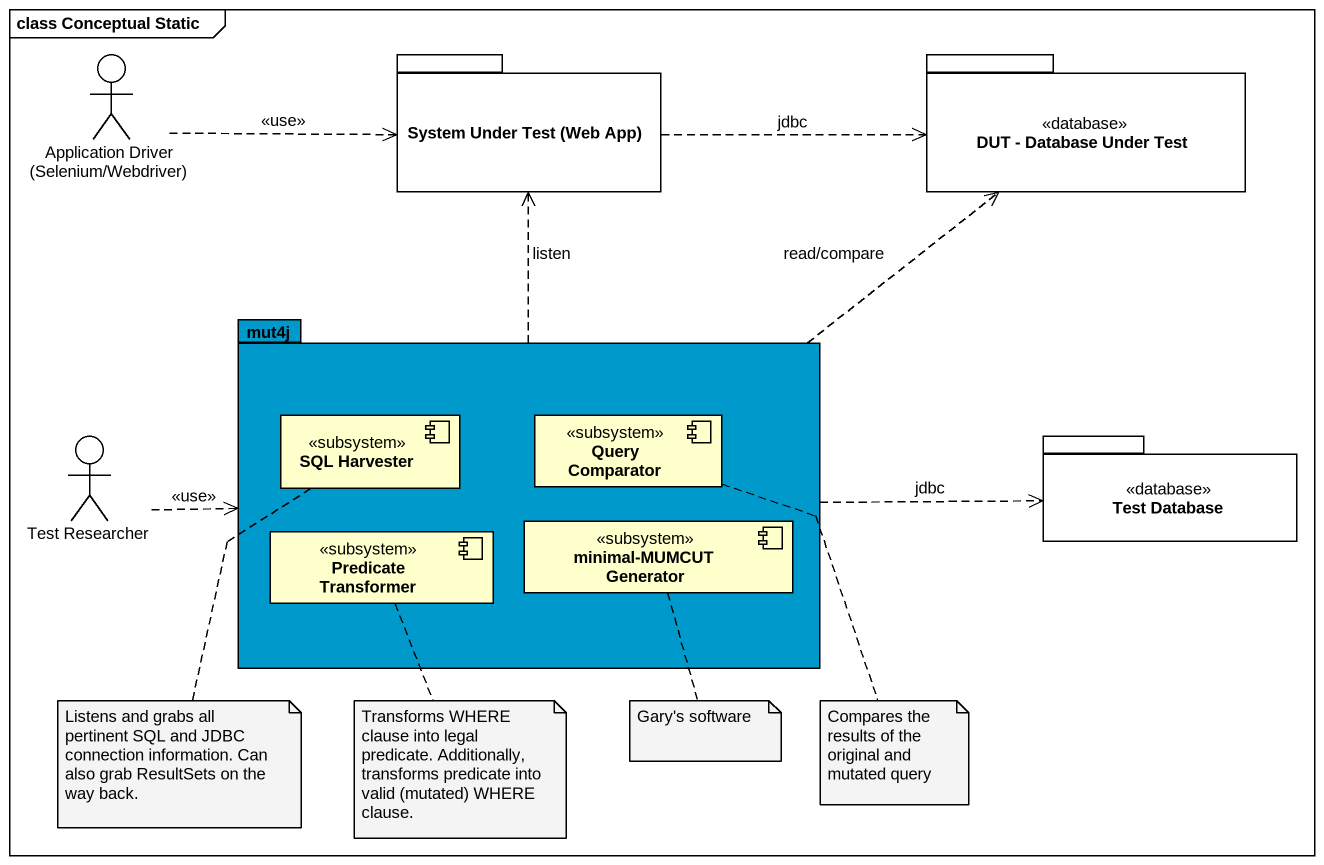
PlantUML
@startuml
mainframe class Conceptual Static
actor "Application Driver (Selenium/Webdriver)" as Application_Driver_Selenium
package "System Under Test (Web App)" as System_Under_Test_Web_App {
}
package "DUT - Database Under Test" as DUT_Database_Under_Test <<database>> {
}
package mut4j #0099CC {
  component "SQL Harvester" as SQL_Harvester <<subsystem>>
  component "Query Comparator" as Query_Comparator <<subsystem>>
  component "Predicate Transformer" as Predicate_Transformer <<subsystem>>
  component "minimal-MUMCUT Generator" as minimal_MUMCUT_Generator <<subsystem>>
}
actor "Test Researcher" as Test_Researcher
package "Test Database" as Test_Database <<database>> {
}
Application_Driver_Selenium .right.> System_Under_Test_Web_App : <<use>>
System_Under_Test_Web_App .right.> DUT_Database_Under_Test : jdbc
mut4j .up.> System_Under_Test_Web_App : listen
mut4j .up.> DUT_Database_Under_Test : read/compare
mut4j .right.> Test_Database : jdbc
Test_Researcher .right.> mut4j : <<use>>
note bottom of SQL_Harvester : Listens and grabs all pertinent SQL and JDBC connection information. Can also grab ResultSets on the way back.
note bottom of Predicate_Transformer : Transforms WHERE clause into legal predicate. Additionally, transforms predicate into valid (mutated) WHERE clause.
note bottom of minimal_MUMCUT_Generator : Gary's software
note bottom of Query_Comparator : Compares the results of the original and mutated query
@enduml
